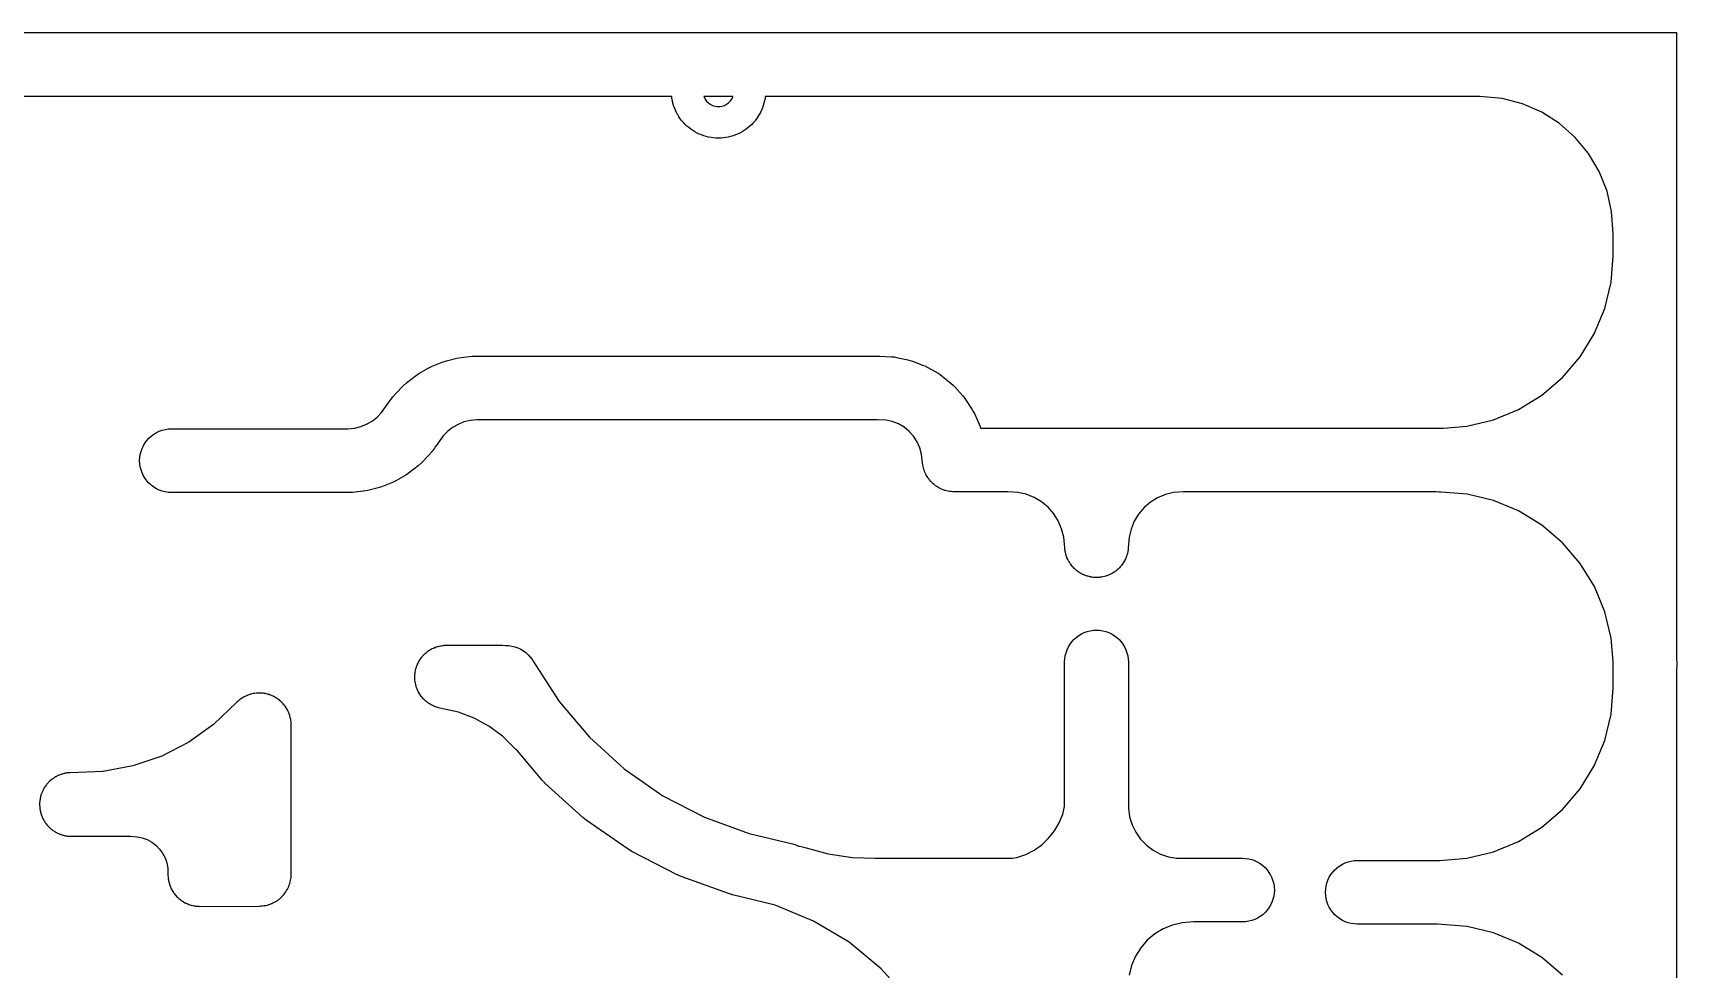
# Model space of a CAD drawing. Header units: inches. Extents: x -0.5 to 10, y -2.4 to 3.9.
# Drawn here: x 6.92 to 9.994, y 2.098 to 3.849 of the extents above; entities that cross this region are included whole.
import ezdxf

# ---------------------------------------------------------------- set-up
doc = ezdxf.new("R2010")
doc.units = ezdxf.units.IN

msp = doc.modelspace()

# ---------------------------------------------------------------- linework, layer by layer
for points in [[(9.9936, 1.868969), (9.9936, 2.618265), (9.993774, 2.620528), (9.993775, 2.620546), (9.993776, 2.620553), (9.993936, 2.626346), (9.993936, 2.62637), (9.993935, 2.626395), (9.9936, 2.631149), (9.9936, 2.656795), (9.993934, 2.658776), (9.993937, 2.658798), (9.99394, 2.658825), (9.994337, 2.664606), (9.994339, 2.66463), (9.994338, 2.664655), (9.994168, 2.670448), (9.994168, 2.670453), (9.994166, 2.670472), (9.9936, 2.677669), (9.9936, 3.426465), (9.993774, 3.428728), (9.993775, 3.428746), (9.993776, 3.428753), (9.993936, 3.434546), (9.993936, 3.43457), (9.993935, 3.434595), (9.9936, 3.439349), (9.9936, 3.472034), (9.993611, 3.472165), (9.993613, 3.472192), (9.993613, 3.472215), (9.9936, 3.473158), (9.9936, 3.8483), (9.993598, 3.848349), (9.99359, 3.848398), (9.993578, 3.848445), (9.993562, 3.848491), (9.993541, 3.848536), (9.993516, 3.848578), (9.993487, 3.848617), (9.993454, 3.848654), (9.993417, 3.848687), (9.993378, 3.848716), (9.993336, 3.848741), (9.993291, 3.848762), (9.993245, 3.848778), (9.993198, 3.84879), (9.993149, 3.848798), (9.9931, 3.8488), (5.19, 3.8488)], [(9.780091, 2.086391), (9.741399, 2.119437), (9.698014, 2.146023), (9.651004, 2.165495), (9.601526, 2.177374), (9.546128, 2.181734), (9.546116, 2.181735), (9.546103, 2.181736), (9.545995, 2.18175), (9.3965, 2.18175), (9.39649, 2.18175), (9.396475, 2.181751), (9.390688, 2.182035), (9.390661, 2.182037), (9.390639, 2.18204), (9.384907, 2.18289), (9.384883, 2.182894), (9.384858, 2.1829), (9.379237, 2.184308), (9.379211, 2.184315), (9.37919, 2.184322), (9.373734, 2.186274), (9.37371, 2.186284), (9.373689, 2.186293), (9.36845, 2.188771), (9.368428, 2.188782), (9.368407, 2.188794), (9.363437, 2.191773), (9.363419, 2.191784), (9.363396, 2.1918), (9.358741, 2.195252), (9.358723, 2.195266), (9.358703, 2.195283), (9.35441, 2.199175), (9.354392, 2.199192), (9.354375, 2.19921), (9.350483, 2.203503), (9.350466, 2.203523), (9.350452, 2.203541), (9.347, 2.208196), (9.346984, 2.208219), (9.346973, 2.208237), (9.343994, 2.213207), (9.343982, 2.213228), (9.343971, 2.21325), (9.341493, 2.218489), (9.341484, 2.21851), (9.341474, 2.218534), (9.339522, 2.22399), (9.339515, 2.224011), (9.339508, 2.224037), (9.3381, 2.229658), (9.338094, 2.229683), (9.33809, 2.229707), (9.33724, 2.235439), (9.337237, 2.235461), (9.337235, 2.235488), (9.336951, 2.241275), (9.33695, 2.2413), (9.336951, 2.241325), (9.337235, 2.247112), (9.337237, 2.247139), (9.33724, 2.247161), (9.33809, 2.252893), (9.338094, 2.252917), (9.3381, 2.252942), (9.339508, 2.258563), (9.339515, 2.258589), (9.339522, 2.25861), (9.341474, 2.264066), (9.341484, 2.26409), (9.341493, 2.264111), (9.343971, 2.26935), (9.343982, 2.269372), (9.343994, 2.269393), (9.346973, 2.274363), (9.346984, 2.274381), (9.347, 2.274404), (9.350452, 2.279059), (9.350466, 2.279077), (9.350483, 2.279097), (9.354375, 2.28339), (9.354392, 2.283408), (9.35441, 2.283425), (9.358703, 2.287317), (9.358723, 2.287334), (9.358741, 2.287348), (9.363396, 2.2908), (9.363419, 2.290816), (9.363437, 2.290827), (9.368407, 2.293806), (9.368428, 2.293818), (9.36845, 2.293829), (9.373689, 2.296307), (9.37371, 2.296316), (9.373734, 2.296326), (9.37919, 2.298278), (9.379211, 2.298285), (9.379237, 2.298292), (9.384858, 2.2997), (9.384883, 2.299706), (9.384907, 2.29971), (9.390639, 2.30056), (9.390661, 2.300563), (9.390688, 2.300565), (9.396475, 2.300849), (9.39649, 2.30085), (9.3965, 2.30085), (9.550955, 2.30085), (9.601452, 2.304862), (9.650896, 2.316767), (9.697872, 2.336257), (9.741222, 2.362853), (9.77988, 2.395899), (9.812896, 2.434583), (9.839458, 2.477954), (9.858911, 2.524944), (9.870766, 2.57435), (9.8745, 2.622843), (9.8745, 2.67299), (9.871074, 2.716526), (9.859195, 2.766004), (9.839723, 2.813014), (9.813137, 2.856399), (9.780091, 2.895091), (9.741399, 2.928137), (9.698014, 2.954723), (9.651004, 2.974195), (9.601526, 2.986074), (9.553296, 2.989869), (9.5497, 2.989761), (9.549679, 2.989761), (9.54965, 2.989762), (9.543869, 2.990155), (9.543847, 2.990157), (9.54382, 2.990161), (9.542097, 2.99045), (9.070633, 2.99045), (9.052721, 2.988984), (9.037449, 2.985267), (9.022946, 2.979207), (9.00957, 2.970952), (8.99765, 2.960707), (8.98748, 2.948723), (8.979309, 2.935296), (8.97334, 2.920755), (8.969691, 2.905344), (8.968062, 2.884877), (8.968061, 2.884866), (8.96806, 2.884853), (8.967991, 2.884322), (8.967965, 2.883788), (8.967963, 2.883761), (8.96796, 2.883739), (8.967617, 2.881425), (8.967317, 2.879106), (8.967314, 2.879083), (8.967309, 2.879058), (8.967189, 2.878536), (8.96711, 2.878007), (8.967106, 2.877983), (8.9671, 2.877958), (8.966532, 2.87569), (8.966007, 2.873411), (8.966002, 2.873391), (8.965993, 2.873364), (8.965822, 2.872856), (8.965692, 2.872337), (8.965685, 2.872311), (8.965678, 2.87229), (8.96489, 2.870088), (8.964144, 2.867872), (8.964135, 2.867848), (8.964126, 2.867826), (8.963906, 2.867338), (8.963726, 2.866834), (8.963716, 2.86681), (8.963707, 2.866789), (8.962707, 2.864675), (8.961747, 2.862542), (8.961738, 2.862524), (8.961725, 2.862498), (8.961458, 2.862034), (8.961229, 2.86155), (8.961218, 2.861528), (8.961206, 2.861507), (8.960004, 2.859501), (8.95884, 2.857473), (8.958827, 2.857453), (8.958813, 2.857432), (8.958502, 2.856996), (8.958227, 2.856537), (8.958216, 2.856519), (8.9582, 2.856496), (8.956807, 2.854617), (8.955449, 2.852713), (8.955434, 2.852693), (8.955419, 2.852674), (8.955067, 2.852271), (8.954748, 2.851841), (8.954734, 2.851823), (8.954717, 2.851803), (8.953146, 2.85007), (8.951608, 2.848308), (8.95159, 2.848289), (8.951574, 2.848273), (8.951185, 2.847906), (8.950825, 2.84751), (8.950808, 2.847492), (8.95079, 2.847475), (8.949058, 2.845904), (8.947355, 2.844301), (8.947336, 2.844285), (8.947317, 2.84427), (8.946893, 2.843943), (8.946497, 2.843583), (8.946477, 2.843566), (8.946459, 2.843552), (8.94458, 2.842159), (8.942728, 2.840731), (8.942707, 2.840715), (8.942688, 2.840703), (8.942234, 2.840419), (8.941804, 2.8401), (8.941781, 2.840084), (8.941763, 2.840073), (8.939758, 2.838871), (8.937775, 2.837631), (8.937749, 2.837616), (8.937732, 2.837607), (8.937252, 2.837369), (8.936793, 2.837094), (8.936772, 2.837082), (8.93675, 2.837071), (8.934636, 2.836071), (8.932541, 2.835031), (8.932517, 2.83502), (8.932496, 2.835012), (8.931995, 2.834822), (8.931511, 2.834593), (8.93149, 2.834584), (8.931466, 2.834574), (8.929264, 2.833786), (8.927077, 2.832957), (8.927058, 2.83295), (8.92703, 2.832942), (8.926514, 2.832802), (8.92601, 2.832622), (8.925989, 2.832615), (8.925963, 2.832608), (8.923694, 2.832039), (8.921437, 2.831429), (8.921413, 2.831423), (8.921389, 2.831418), (8.920861, 2.83133), (8.920342, 2.8312), (8.920317, 2.831194), (8.920293, 2.83119), (8.91798, 2.830847), (8.915674, 2.83046), (8.915652, 2.830457), (8.915625, 2.830455), (8.915091, 2.830418), (8.914561, 2.83034), (8.914539, 2.830337), (8.914512, 2.830335), (8.912177, 2.83022), (8.909843, 2.830062), (8.90982, 2.830061), (8.909794, 2.830061), (8.909259, 2.830077), (8.908725, 2.830051), (8.9087, 2.83005), (8.908675, 2.830051), (8.90634, 2.830165), (8.904002, 2.830236), (8.903976, 2.830238), (8.903953, 2.83024), (8.903422, 2.830309), (8.902888, 2.830335), (8.902861, 2.830337), (8.902839, 2.83034), (8.900525, 2.830683), (8.898206, 2.830983), (8.898183, 2.830986), (8.898158, 2.830991), (8.897636, 2.831111), (8.897107, 2.83119), (8.897083, 2.831194), (8.897058, 2.8312), (8.89479, 2.831768), (8.892511, 2.832293), (8.892491, 2.832298), (8.892464, 2.832307), (8.891956, 2.832478), (8.891437, 2.832608), (8.891411, 2.832615), (8.89139, 2.832622), (8.889188, 2.83341), (8.886972, 2.834156), (8.886948, 2.834165), (8.886926, 2.834174), (8.886438, 2.834394), (8.885934, 2.834574), (8.88591, 2.834584), (8.885889, 2.834593), (8.883775, 2.835593), (8.881642, 2.836553), (8.881624, 2.836562), (8.881598, 2.836575), (8.881134, 2.836842), (8.88065, 2.837071), (8.880628, 2.837082), (8.880607, 2.837094), (8.878601, 2.838296), (8.876573, 2.83946), (8.876553, 2.839473), (8.876532, 2.839487), (8.876096, 2.839798), (8.875637, 2.840073), (8.875619, 2.840084), (8.875596, 2.8401), (8.873717, 2.841493), (8.871813, 2.842851), (8.871793, 2.842866), (8.871774, 2.842881), (8.871371, 2.843233), (8.870941, 2.843552), (8.870923, 2.843566), (8.870903, 2.843583), (8.86917, 2.845154), (8.867408, 2.846692), (8.867389, 2.84671), (8.867373, 2.846726), (8.867006, 2.847115), (8.86661, 2.847475), (8.866592, 2.847492), (8.866575, 2.84751), (8.865004, 2.849242), (8.863401, 2.850945), (8.863385, 2.850964), (8.86337, 2.850983), (8.863043, 2.851407), (8.862683, 2.851803), (8.862666, 2.851823), (8.862652, 2.851841), (8.861259, 2.85372), (8.859831, 2.855572), (8.859815, 2.855593), (8.859803, 2.855612), (8.859519, 2.856066), (8.8592, 2.856496), (8.859184, 2.856519), (8.859173, 2.856537), (8.857971, 2.858542), (8.856731, 2.860525), (8.856716, 2.860551), (8.856707, 2.860568), (8.856469, 2.861048), (8.856194, 2.861507), (8.856182, 2.861528), (8.856171, 2.86155), (8.855171, 2.863664), (8.854131, 2.865759), (8.85412, 2.865783), (8.854112, 2.865804), (8.853922, 2.866305), (8.853693, 2.866789), (8.853684, 2.86681), (8.853674, 2.866834), (8.852886, 2.869036), (8.852057, 2.871223), (8.85205, 2.871242), (8.852042, 2.87127), (8.851902, 2.871786), (8.851722, 2.87229), (8.851715, 2.872311), (8.851708, 2.872337), (8.851139, 2.874606), (8.850529, 2.876863), (8.850523, 2.876887), (8.850518, 2.876911), (8.85043, 2.877439), (8.8503, 2.877958), (8.850294, 2.877983), (8.85029, 2.878007), (8.849947, 2.88032), (8.84956, 2.882626), (8.849557, 2.882648), (8.849555, 2.882675), (8.849518, 2.883209), (8.84944, 2.883739), (8.849437, 2.883761), (8.849435, 2.883788), (8.849343, 2.885664), (8.847488, 2.905601), (8.843528, 2.921122), (8.837188, 2.935832), (8.828625, 2.94937), (8.81805, 2.961402), (8.805723, 2.971631), (8.791947, 2.979805), (8.777062, 2.985725), (8.761434, 2.989242), (8.742684, 2.99045), (8.6427, 2.99045), (8.64269, 2.99045), (8.642675, 2.990451), (8.639992, 2.990582), (8.637308, 2.990695), (8.637283, 2.990697), (8.637259, 2.9907), (8.637074, 2.990726), (8.636888, 2.990735), (8.636861, 2.990737), (8.636839, 2.99074), (8.634181, 2.991134), (8.631521, 2.991509), (8.631494, 2.991514), (8.631473, 2.991519), (8.631291, 2.991563), (8.631107, 2.99159), (8.631083, 2.991594), (8.631058, 2.9916), (8.628452, 2.992252), (8.625842, 2.992887), (8.625817, 2.992893), (8.625795, 2.992901), (8.625618, 2.992962), (8.625437, 2.993008), (8.625411, 2.993015), (8.62539, 2.993022), (8.622861, 2.993927), (8.620325, 2.994814), (8.620302, 2.994823), (8.620279, 2.994833), (8.62011, 2.994911), (8.619934, 2.994974), (8.61991, 2.994984), (8.619889, 2.994993), (8.61746, 2.996142), (8.615024, 2.997273), (8.615, 2.997284), (8.61498, 2.997296), (8.614819, 2.997391), (8.61465, 2.997471), (8.614628, 2.997482), (8.614607, 2.997494), (8.612303, 2.998875), (8.609989, 3.00024), (8.609968, 3.000253), (8.609948, 3.000267), (8.609797, 3.000377), (8.609637, 3.000473), (8.609619, 3.000484), (8.609596, 3.0005), (8.607438, 3.0021), (8.605269, 3.003685), (8.605248, 3.003702), (8.605231, 3.003716), (8.605091, 3.003841), (8.604941, 3.003952), (8.604923, 3.003966), (8.604903, 3.003983), (8.602913, 3.005787), (8.600909, 3.007577), (8.600889, 3.007597), (8.600874, 3.007612), (8.600748, 3.007749), (8.60061, 3.007875), (8.600592, 3.007892), (8.600575, 3.00791), (8.598771, 3.0099), (8.596952, 3.011878), (8.596938, 3.011895), (8.596921, 3.011916), (8.596809, 3.012065), (8.596683, 3.012203), (8.596666, 3.012223), (8.596652, 3.012241), (8.595052, 3.014399), (8.593436, 3.016545), (8.593422, 3.016565), (8.593409, 3.016586), (8.593311, 3.016746), (8.5932, 3.016896), (8.593184, 3.016919), (8.593173, 3.016937), (8.591792, 3.019241), (8.590394, 3.021535), (8.590381, 3.021558), (8.590371, 3.021578), (8.59029, 3.021747), (8.590194, 3.021907), (8.590182, 3.021928), (8.590171, 3.02195), (8.589022, 3.024379), (8.587856, 3.026799), (8.587846, 3.026822), (8.587837, 3.026844), (8.587773, 3.02702), (8.587693, 3.027189), (8.587684, 3.02721), (8.587674, 3.027234), (8.586769, 3.029764), (8.585846, 3.032287), (8.58584, 3.032305), (8.585832, 3.032333), (8.585785, 3.032514), (8.585722, 3.03269), (8.585715, 3.032711), (8.585708, 3.032737), (8.585055, 3.035343), (8.584384, 3.037945), (8.584378, 3.037967), (8.584374, 3.037993), (8.584345, 3.038177), (8.5843, 3.038358), (8.584294, 3.038383), (8.58429, 3.038407), (8.583896, 3.041064), (8.583483, 3.043719), (8.583482, 3.043725), (8.58348, 3.043743), (8.581689, 3.060687), (8.578486, 3.072616), (8.573456, 3.083898), (8.566723, 3.094253), (8.558453, 3.103428), (8.548849, 3.111196), (8.538149, 3.117366), (8.526615, 3.121786), (8.514532, 3.124348), (8.499057, 3.12515), (7.750231, 3.12515), (7.737299, 3.12383), (7.725815, 3.120989), (7.714844, 3.116563), (7.704602, 3.110642), (7.695293, 3.103341), (7.687091, 3.094796), (7.677709, 3.08178), (7.6777, 3.081767), (7.677694, 3.08176), (7.677651, 3.081706), (7.677613, 3.081648), (7.677607, 3.08164), (7.677599, 3.081628), (7.672406, 3.074471), (7.670827, 3.071837), (7.670816, 3.071819), (7.6708, 3.071796), (7.667348, 3.067141), (7.667334, 3.067123), (7.667317, 3.067103), (7.666032, 3.065685), (7.665723, 3.065259), (7.665712, 3.065245), (7.665701, 3.065232), (7.660489, 3.059001), (7.660477, 3.058986), (7.660466, 3.058975), (7.646459, 3.044395), (7.646448, 3.044384), (7.646433, 3.04437), (7.640273, 3.038801), (7.640262, 3.038791), (7.640246, 3.038778), (7.624332, 3.026307), (7.62432, 3.026298), (7.624303, 3.026287), (7.617423, 3.021637), (7.617405, 3.021626), (7.617393, 3.021618), (7.599886, 3.011503), (7.599871, 3.011495), (7.599855, 3.011487), (7.59239, 3.007848), (7.592378, 3.007842), (7.592358, 3.007834), (7.573606, 3.000274), (7.57359, 3.000268), (7.573573, 3.000262), (7.565671, 2.997707), (7.565654, 2.997702), (7.565637, 2.997697), (7.54601, 2.992844), (7.545996, 2.99284), (7.545976, 2.992836), (7.537794, 2.991415), (7.537772, 2.991411), (7.537759, 2.99141), (7.517645, 2.989358), (7.517635, 2.989357), (7.51762, 2.989356), (7.51754, 2.989351), (7.517461, 2.98934), (7.517439, 2.989337), (7.517412, 2.989335), (7.514623, 2.989198), (7.511833, 2.989051), (7.511807, 2.98905), (7.511784, 2.989051), (7.511704, 2.989055), (7.511625, 2.989051), (7.51161, 2.98905), (7.5116, 2.98905), (7.1791, 2.98905), (7.17909, 2.98905), (7.179075, 2.989051), (7.173288, 2.989335), (7.173261, 2.989337), (7.173239, 2.98934), (7.167507, 2.99019), (7.167483, 2.990194), (7.167458, 2.9902), (7.161837, 2.991608), (7.161811, 2.991615), (7.16179, 2.991622), (7.156334, 2.993574), (7.15631, 2.993584), (7.156289, 2.993593), (7.15105, 2.996071), (7.151028, 2.996082), (7.151007, 2.996094), (7.146037, 2.999073), (7.146019, 2.999084), (7.145996, 2.9991), (7.141341, 3.002552), (7.141323, 3.002566), (7.141303, 3.002583), (7.13701, 3.006475), (7.136992, 3.006492), (7.136975, 3.00651), (7.133083, 3.010803), (7.133066, 3.010823), (7.133052, 3.010841), (7.1296, 3.015496), (7.129584, 3.015519), (7.129573, 3.015537), (7.126594, 3.020507), (7.126582, 3.020528), (7.126571, 3.02055), (7.124093, 3.025789), (7.124084, 3.02581), (7.124074, 3.025834), (7.122122, 3.03129), (7.122115, 3.031311), (7.122108, 3.031337), (7.1207, 3.036958), (7.120694, 3.036983), (7.12069, 3.037007), (7.11984, 3.042739), (7.119837, 3.042761), (7.119835, 3.042788), (7.119551, 3.048575), (7.11955, 3.0486), (7.119551, 3.048625), (7.119835, 3.054412), (7.119837, 3.054439), (7.11984, 3.054461), (7.12069, 3.060193), (7.120694, 3.060217), (7.1207, 3.060242), (7.122108, 3.065863), (7.122115, 3.065889), (7.122122, 3.06591), (7.124074, 3.071366), (7.124084, 3.07139), (7.124093, 3.071411), (7.126571, 3.07665), (7.126582, 3.076672), (7.126594, 3.076693), (7.129573, 3.081663), (7.129584, 3.081681), (7.1296, 3.081704), (7.133052, 3.086359), (7.133066, 3.086377), (7.133083, 3.086397), (7.136975, 3.09069), (7.136992, 3.090708), (7.13701, 3.090725), (7.141303, 3.094617), (7.141323, 3.094634), (7.141341, 3.094648), (7.145996, 3.0981), (7.146019, 3.098116), (7.146037, 3.098127), (7.151007, 3.101106), (7.151028, 3.101118), (7.15105, 3.101129), (7.156289, 3.103607), (7.15631, 3.103616), (7.156334, 3.103626), (7.16179, 3.105578), (7.161811, 3.105585), (7.161837, 3.105592), (7.167458, 3.107), (7.167483, 3.107006), (7.167507, 3.10701), (7.173239, 3.10786), (7.173261, 3.107863), (7.173288, 3.107865), (7.179075, 3.108149), (7.17909, 3.10815), (7.1791, 3.10815), (7.50857, 3.10815), (7.521494, 3.109469), (7.532971, 3.112307), (7.543937, 3.116727), (7.554175, 3.122642), (7.563481, 3.129935), (7.571736, 3.138527), (7.581146, 3.151496), (7.592921, 3.167833), (7.59293, 3.167845), (7.592943, 3.167861), (7.598244, 3.174223), (7.598258, 3.174238), (7.598268, 3.174249), (7.612277, 3.188845), (7.612288, 3.188856), (7.612302, 3.188869), (7.618464, 3.194444), (7.618479, 3.194458), (7.618491, 3.194467), (7.63441, 3.206951), (7.634422, 3.20696), (7.634439, 3.206972), (7.641322, 3.211627), (7.641339, 3.211639), (7.641352, 3.211646), (7.658866, 3.221772), (7.658876, 3.221778), (7.658897, 3.221789), (7.666365, 3.225431), (7.666384, 3.22544), (7.666397, 3.225446), (7.685159, 3.233013), (7.685176, 3.23302), (7.685193, 3.233025), (7.693098, 3.235584), (7.693118, 3.23559), (7.693132, 3.235593), (7.712771, 3.240452), (7.71279, 3.240457), (7.712805, 3.24046), (7.720992, 3.241883), (7.721007, 3.241885), (7.721027, 3.241888), (7.741153, 3.243942), (7.741163, 3.243943), (7.741177, 3.243944), (7.741258, 3.243948), (7.741339, 3.24396), (7.741361, 3.243963), (7.741388, 3.243965), (7.744176, 3.244102), (7.746964, 3.244249), (7.746985, 3.24425), (7.747013, 3.244249), (7.747094, 3.244245), (7.747175, 3.244249), (7.74719, 3.24425), (7.7472, 3.24425), (8.5006, 3.24425), (8.50061, 3.24425), (8.500625, 3.244249), (8.502141, 3.244175), (8.503659, 3.244171), (8.503679, 3.24417), (8.503684, 3.24417), (8.52538, 3.243045), (8.52538, 3.243045), (8.5254, 3.243044), (8.530017, 3.242622), (8.530041, 3.242619), (8.530056, 3.242617), (8.534626, 3.241834), (8.534632, 3.241833), (8.534645, 3.24183), (8.555898, 3.237325), (8.55591, 3.237322), (8.555917, 3.237321), (8.560412, 3.236182), (8.56043, 3.236177), (8.56045, 3.236171), (8.564841, 3.234683), (8.564846, 3.234681), (8.564859, 3.234676), (8.585146, 3.226901), (8.585146, 3.226901), (8.585164, 3.226894), (8.589425, 3.225066), (8.589444, 3.225058), (8.589461, 3.225049), (8.593565, 3.222893), (8.593576, 3.222887), (8.593582, 3.222883), (8.612403, 3.212031), (8.612407, 3.212029), (8.61242, 3.212021), (8.616342, 3.209549), (8.616356, 3.20954), (8.616375, 3.209527), (8.620091, 3.206754), (8.620098, 3.206749), (8.620107, 3.206742), (8.636998, 3.193079), (8.637011, 3.193069), (8.637013, 3.193067), (8.640501, 3.190012), (8.640515, 3.189998), (8.640529, 3.189985), (8.643766, 3.186665), (8.643775, 3.186656), (8.64378, 3.186651), (8.658326, 3.170514), (8.658333, 3.170506), (8.658338, 3.170499), (8.661305, 3.166936), (8.661316, 3.166922), (8.661329, 3.166905), (8.664007, 3.16312), (8.664011, 3.163114), (8.664018, 3.163103), (8.675861, 3.14489), (8.675863, 3.144886), (8.675871, 3.144873), (8.678244, 3.14089), (8.678252, 3.140875), (8.678263, 3.140855), (8.680316, 3.136698), (8.680319, 3.13669), (8.680324, 3.13668), (8.689171, 3.116838), (8.689176, 3.116827), (8.689179, 3.11682), (8.690899, 3.112514), (8.690905, 3.1125), (8.690912, 3.112477), (8.691823, 3.10955), (9.557249, 3.10955), (9.601452, 3.113062), (9.650896, 3.124967), (9.697872, 3.144457), (9.741222, 3.171053), (9.77988, 3.204099), (9.812896, 3.242783), (9.839458, 3.286154), (9.858911, 3.333144), (9.870766, 3.38255), (9.8745, 3.431043), (9.8745, 3.473227), (9.871911, 3.514444), (9.863347, 3.552776), (9.848891, 3.589297), (9.828901, 3.623107), (9.803867, 3.653373), (9.774407, 3.67935), (9.741246, 3.700399), (9.705201, 3.716002), (9.667159, 3.725773), (9.62566, 3.7297), (8.289278, 3.7297), (8.288867, 3.72623), (8.288865, 3.726212), (8.288861, 3.726191), (8.287957, 3.721643), (8.287953, 3.721626), (8.287953, 3.721624), (8.286905, 3.71726), (8.286902, 3.71725), (8.2869, 3.717241), (8.285641, 3.712779), (8.285636, 3.712762), (8.285629, 3.712742), (8.284024, 3.708392), (8.284023, 3.708388), (8.284017, 3.708373), (8.2823, 3.704227), (8.282295, 3.704215), (8.282292, 3.704209), (8.280351, 3.699998), (8.280341, 3.699979), (8.280333, 3.699963), (8.278067, 3.695918), (8.278059, 3.695903), (8.278058, 3.695901), (8.275713, 3.692075), (8.275708, 3.692067), (8.275702, 3.692058), (8.273126, 3.688203), (8.273114, 3.688186), (8.273103, 3.688171), (8.270233, 3.68453), (8.270224, 3.684519), (8.27022, 3.684515), (8.267305, 3.681102), (8.267298, 3.681093), (8.267292, 3.681087), (8.264145, 3.677683), (8.264131, 3.677669), (8.264117, 3.677655), (8.260713, 3.674508), (8.260707, 3.674502), (8.260698, 3.674495), (8.257285, 3.67158), (8.257281, 3.671576), (8.25727, 3.671567), (8.253629, 3.668697), (8.253614, 3.668686), (8.253597, 3.668674), (8.249742, 3.666098), (8.249733, 3.666092), (8.249725, 3.666087), (8.245899, 3.663742), (8.245897, 3.663741), (8.245882, 3.663733), (8.241837, 3.661467), (8.241821, 3.661459), (8.241802, 3.661449), (8.237591, 3.659508), (8.237585, 3.659505), (8.237573, 3.6595), (8.233427, 3.657783), (8.233412, 3.657777), (8.233408, 3.657776), (8.229058, 3.656171), (8.229038, 3.656164), (8.229021, 3.656159), (8.224559, 3.6549), (8.22455, 3.654898), (8.22454, 3.654895), (8.220176, 3.653847), (8.220174, 3.653847), (8.220157, 3.653843), (8.215609, 3.652939), (8.215588, 3.652935), (8.21557, 3.652933), (8.210966, 3.652388), (8.210958, 3.652387), (8.210946, 3.652386), (8.206472, 3.652034), (8.206459, 3.652033), (8.206453, 3.652032), (8.20182, 3.65185), (8.2018, 3.65185), (8.20178, 3.65185), (8.197147, 3.652032), (8.197141, 3.652033), (8.197128, 3.652034), (8.192654, 3.652386), (8.192642, 3.652387), (8.192634, 3.652388), (8.18803, 3.652933), (8.188012, 3.652935), (8.187991, 3.652939), (8.183443, 3.653843), (8.183426, 3.653847), (8.183424, 3.653847), (8.17906, 3.654895), (8.17905, 3.654898), (8.179041, 3.6549), (8.174579, 3.656159), (8.174562, 3.656164), (8.174542, 3.656171), (8.170192, 3.657776), (8.170188, 3.657777), (8.170173, 3.657783), (8.166027, 3.6595), (8.166015, 3.659505), (8.166009, 3.659508), (8.161798, 3.661449), (8.161779, 3.661459), (8.161763, 3.661467), (8.157718, 3.663733), (8.157703, 3.663741), (8.157701, 3.663742), (8.153875, 3.666087), (8.153867, 3.666092), (8.153858, 3.666098), (8.150003, 3.668674), (8.149986, 3.668686), (8.149971, 3.668697), (8.14633, 3.671567), (8.146319, 3.671576), (8.146315, 3.67158), (8.142902, 3.674495), (8.142893, 3.674502), (8.142887, 3.674508), (8.139483, 3.677655), (8.139469, 3.677669), (8.139455, 3.677683), (8.136308, 3.681087), (8.136302, 3.681093), (8.136295, 3.681102), (8.13338, 3.684515), (8.133376, 3.684519), (8.133367, 3.68453), (8.130497, 3.688171), (8.130486, 3.688186), (8.130474, 3.688203), (8.127898, 3.692058), (8.127892, 3.692067), (8.127887, 3.692075), (8.125542, 3.695901), (8.125541, 3.695903), (8.125533, 3.695918), (8.123267, 3.699963), (8.123259, 3.699979), (8.123249, 3.699998), (8.121308, 3.704209), (8.121305, 3.704215), (8.1213, 3.704227), (8.119583, 3.708373), (8.119577, 3.708388), (8.119576, 3.708392), (8.117971, 3.712742), (8.117964, 3.712762), (8.117959, 3.712779), (8.1167, 3.717241), (8.116698, 3.71725), (8.116695, 3.71726), (8.115647, 3.721624), (8.115647, 3.721626), (8.115643, 3.721643), (8.114739, 3.726191), (8.114735, 3.726212), (8.114733, 3.72623), (8.114322, 3.7297), (5.55754, 3.7297)], [(8.557604, 2.040482), (8.505889, 2.098276), (8.446102, 2.147674), (8.379592, 2.187562), (8.307844, 2.217046), (8.22814, 2.236558), (8.228125, 2.236562), (8.228116, 2.236565), (8.22795, 2.236614), (8.22778, 2.236648), (8.227757, 2.236653), (8.227732, 2.23666), (8.22515, 2.237447), (8.222562, 2.238217), (8.222535, 2.238226), (8.222515, 2.238233), (8.222355, 2.238299), (8.222189, 2.238349), (8.222183, 2.238351), (8.222166, 2.238357), (8.132033, 2.270738), (8.132013, 2.270746), (8.132003, 2.27075), (8.124914, 2.273835), (8.124899, 2.273842), (8.124884, 2.273849), (8.039755, 2.317728), (8.039745, 2.317733), (8.039726, 2.317744), (8.033096, 2.321731), (8.033086, 2.321737), (8.033069, 2.321749), (7.954406, 2.37638), (7.954391, 2.376391), (7.95438, 2.3764), (7.948328, 2.381219), (7.948314, 2.381231), (7.948304, 2.381241), (7.877458, 2.445687), (7.877445, 2.445699), (7.877435, 2.44571), (7.872065, 2.451279), (7.872049, 2.451296), (7.872043, 2.451303), (7.826006, 2.505789), (7.823097, 2.508389), (7.823087, 2.508398), (7.823079, 2.508406), (7.79775, 2.533393), (7.772538, 2.552089), (7.744955, 2.567071), (7.715507, 2.578056), (7.680725, 2.585758), (7.680721, 2.585759), (7.680701, 2.585764), (7.678525, 2.58636), (7.676337, 2.586908), (7.676311, 2.586915), (7.67629, 2.586922), (7.675708, 2.58713), (7.675112, 2.587293), (7.67509, 2.5873), (7.675065, 2.587309), (7.672958, 2.588114), (7.670834, 2.588874), (7.67081, 2.588884), (7.670789, 2.588893), (7.67023, 2.589157), (7.669652, 2.589378), (7.669632, 2.589386), (7.669607, 2.589398), (7.667589, 2.590406), (7.66555, 2.591371), (7.665528, 2.591382), (7.665507, 2.591394), (7.664977, 2.591712), (7.664424, 2.591988), (7.664401, 2.592), (7.664381, 2.592012), (7.662471, 2.593213), (7.660537, 2.594373), (7.660519, 2.594384), (7.660496, 2.5944), (7.659999, 2.594768), (7.659476, 2.595098), (7.659452, 2.595114), (7.659436, 2.595126), (7.657653, 2.596508), (7.655841, 2.597852), (7.655823, 2.597866), (7.655803, 2.597883), (7.655345, 2.598298), (7.654857, 2.598677), (7.654836, 2.598694), (7.654819, 2.598709), (7.653181, 2.60026), (7.65151, 2.601775), (7.651492, 2.601792), (7.651475, 2.60181), (7.65106, 2.602268), (7.650611, 2.602693), (7.650593, 2.60271), (7.650577, 2.602728), (7.649098, 2.604432), (7.647583, 2.606103), (7.647566, 2.606123), (7.647552, 2.606141), (7.647184, 2.606638), (7.646779, 2.607105), (7.646762, 2.607125), (7.646748, 2.607143), (7.645444, 2.608984), (7.6441, 2.610796), (7.644084, 2.610819), (7.644073, 2.610837), (7.643755, 2.611367), (7.643397, 2.611871), (7.643384, 2.611891), (7.643371, 2.611913), (7.642253, 2.613872), (7.641094, 2.615807), (7.641082, 2.615828), (7.641071, 2.61585), (7.640806, 2.616409), (7.6405, 2.616946), (7.64049, 2.616964), (7.640478, 2.61699), (7.639557, 2.61905), (7.638593, 2.621089), (7.638584, 2.62111), (7.638574, 2.621134), (7.638366, 2.621716), (7.638114, 2.622281), (7.638105, 2.622301), (7.638096, 2.622327), (7.637382, 2.624466), (7.636622, 2.62659), (7.636615, 2.626611), (7.636608, 2.626637), (7.636457, 2.627237), (7.636262, 2.627824), (7.636255, 2.627845), (7.636248, 2.627871), (7.635748, 2.63007), (7.6352, 2.632258), (7.635194, 2.632283), (7.63519, 2.632307), (7.635099, 2.632918), (7.634962, 2.633521), (7.634957, 2.633546), (7.634954, 2.633569), (7.634671, 2.635807), (7.63434, 2.638039), (7.634337, 2.638061), (7.634335, 2.638088), (7.634305, 2.638705), (7.634227, 2.639319), (7.634224, 2.639346), (7.634223, 2.639367), (7.634161, 2.641622), (7.634051, 2.643875), (7.63405, 2.6439), (7.634051, 2.643925), (7.634081, 2.644542), (7.634064, 2.64516), (7.634064, 2.645184), (7.634065, 2.645209), (7.634224, 2.647459), (7.634335, 2.649712), (7.634337, 2.649739), (7.63434, 2.649761), (7.63443, 2.650373), (7.634474, 2.65099), (7.634477, 2.651015), (7.63448, 2.651038), (7.634859, 2.653262), (7.63519, 2.655493), (7.635194, 2.655517), (7.6352, 2.655542), (7.63535, 2.656141), (7.635454, 2.656751), (7.635458, 2.656774), (7.635464, 2.656799), (7.63606, 2.658975), (7.636608, 2.661163), (7.636615, 2.661189), (7.636622, 2.66121), (7.63683, 2.661792), (7.636993, 2.662388), (7.637, 2.66241), (7.637009, 2.662435), (7.637814, 2.664542), (7.638574, 2.666666), (7.638584, 2.66669), (7.638593, 2.666711), (7.638857, 2.66727), (7.639078, 2.667848), (7.639086, 2.667868), (7.639098, 2.667893), (7.640106, 2.669911), (7.641071, 2.67195), (7.641082, 2.671972), (7.641094, 2.671993), (7.641412, 2.672523), (7.641688, 2.673076), (7.6417, 2.673099), (7.641712, 2.673119), (7.642913, 2.675029), (7.644073, 2.676963), (7.644084, 2.676981), (7.6441, 2.677004), (7.644468, 2.677501), (7.644798, 2.678024), (7.644814, 2.678048), (7.644826, 2.678064), (7.646208, 2.679847), (7.647552, 2.681659), (7.647566, 2.681677), (7.647583, 2.681697), (7.647998, 2.682155), (7.648377, 2.682643), (7.648394, 2.682664), (7.648409, 2.682681), (7.64996, 2.684319), (7.651475, 2.68599), (7.651492, 2.686008), (7.65151, 2.686025), (7.651968, 2.68644), (7.652393, 2.686889), (7.65241, 2.686907), (7.652428, 2.686923), (7.654132, 2.688402), (7.655803, 2.689917), (7.655823, 2.689934), (7.655841, 2.689948), (7.656338, 2.690316), (7.656805, 2.690721), (7.656825, 2.690738), (7.656843, 2.690752), (7.658684, 2.692056), (7.660496, 2.6934), (7.660519, 2.693416), (7.660537, 2.693427), (7.661067, 2.693745), (7.661571, 2.694103), (7.661591, 2.694116), (7.661613, 2.694129), (7.663572, 2.695247), (7.665507, 2.696406), (7.665528, 2.696418), (7.66555, 2.696429), (7.666109, 2.696694), (7.666646, 2.697), (7.666664, 2.69701), (7.66669, 2.697022), (7.66875, 2.697943), (7.670789, 2.698907), (7.67081, 2.698916), (7.670834, 2.698926), (7.671416, 2.699134), (7.671981, 2.699386), (7.672001, 2.699395), (7.672027, 2.699404), (7.674166, 2.700118), (7.67629, 2.700878), (7.676311, 2.700885), (7.676337, 2.700892), (7.676937, 2.701043), (7.677524, 2.701238), (7.677545, 2.701245), (7.677571, 2.701252), (7.67977, 2.701752), (7.681958, 2.7023), (7.681983, 2.702306), (7.682007, 2.70231), (7.682618, 2.702401), (7.683221, 2.702538), (7.683246, 2.702543), (7.683269, 2.702546), (7.685507, 2.702829), (7.687739, 2.70316), (7.687761, 2.703163), (7.687788, 2.703165), (7.688405, 2.703195), (7.689019, 2.703273), (7.689046, 2.703276), (7.689067, 2.703277), (7.691322, 2.703339), (7.693575, 2.703449), (7.69359, 2.70345), (7.6936, 2.70345), (7.798, 2.70345), (7.79801, 2.70345), (7.798025, 2.703449), (7.803812, 2.703165), (7.803839, 2.703163), (7.803861, 2.70316), (7.804898, 2.703006), (7.809812, 2.702765), (7.809839, 2.702763), (7.809861, 2.70276), (7.815593, 2.70191), (7.815617, 2.701906), (7.815642, 2.7019), (7.821263, 2.700492), (7.821289, 2.700485), (7.82131, 2.700478), (7.826766, 2.698526), (7.82679, 2.698516), (7.826811, 2.698507), (7.83205, 2.696029), (7.832072, 2.696018), (7.832093, 2.696006), (7.837063, 2.693027), (7.837081, 2.693016), (7.837104, 2.693), (7.841759, 2.689548), (7.841777, 2.689534), (7.841797, 2.689517), (7.84609, 2.685625), (7.846108, 2.685608), (7.846125, 2.68559), (7.850017, 2.681297), (7.850034, 2.681277), (7.850048, 2.681259), (7.8535, 2.676604), (7.853516, 2.676581), (7.853527, 2.676563), (7.853987, 2.675796), (7.854006, 2.675783), (7.854043, 2.675751), (7.854077, 2.675716), (7.854107, 2.675678), (7.854121, 2.675657), (7.903728, 2.59834), (7.960494, 2.531157), (8.025555, 2.471972), (8.097796, 2.421801), (8.175978, 2.381503), (8.259494, 2.351499), (8.340505, 2.331667), (8.340507, 2.331666), (8.340523, 2.331662), (8.344776, 2.33045), (8.344793, 2.330445), (8.344811, 2.330439), (8.348961, 2.328912), (8.348974, 2.328907), (8.348979, 2.328906), (8.351759, 2.327763), (8.353195, 2.327587), (8.353217, 2.327584), (8.353244, 2.327579), (8.358899, 2.326315), (8.358914, 2.326312), (8.358923, 2.326309), (8.406927, 2.313079), (8.452615, 2.306186), (8.494668, 2.30495), (8.751821, 2.30495), (8.759621, 2.306406), (8.776281, 2.312064), (8.791965, 2.320034), (8.806356, 2.330156), (8.81916, 2.342223), (8.830116, 2.355989), (8.839002, 2.371174), (8.845636, 2.38747), (8.84915, 2.401596), (8.84915, 2.6721), (8.84915, 2.67211), (8.849151, 2.672125), (8.849435, 2.677912), (8.849437, 2.677939), (8.84944, 2.677961), (8.85029, 2.683693), (8.850294, 2.683717), (8.8503, 2.683742), (8.851708, 2.689363), (8.851715, 2.689389), (8.851722, 2.68941), (8.853674, 2.694866), (8.853684, 2.69489), (8.853693, 2.694911), (8.856171, 2.70015), (8.856182, 2.700172), (8.856194, 2.700193), (8.859173, 2.705163), (8.859184, 2.705181), (8.8592, 2.705204), (8.862652, 2.709859), (8.862666, 2.709877), (8.862683, 2.709897), (8.866575, 2.71419), (8.866592, 2.714208), (8.86661, 2.714225), (8.870903, 2.718117), (8.870923, 2.718134), (8.870941, 2.718148), (8.875596, 2.7216), (8.875619, 2.721616), (8.875637, 2.721627), (8.880607, 2.724606), (8.880628, 2.724618), (8.88065, 2.724629), (8.885889, 2.727107), (8.88591, 2.727116), (8.885934, 2.727126), (8.89139, 2.729078), (8.891411, 2.729085), (8.891437, 2.729092), (8.897058, 2.7305), (8.897083, 2.730506), (8.897107, 2.73051), (8.902839, 2.73136), (8.902861, 2.731363), (8.902888, 2.731365), (8.908675, 2.731649), (8.9087, 2.73165), (8.908725, 2.731649), (8.914512, 2.731365), (8.914539, 2.731363), (8.914561, 2.73136), (8.920293, 2.73051), (8.920317, 2.730506), (8.920342, 2.7305), (8.925963, 2.729092), (8.925989, 2.729085), (8.92601, 2.729078), (8.931466, 2.727126), (8.93149, 2.727116), (8.931511, 2.727107), (8.93675, 2.724629), (8.936772, 2.724618), (8.936793, 2.724606), (8.941763, 2.721627), (8.941781, 2.721616), (8.941804, 2.7216), (8.946459, 2.718148), (8.946477, 2.718134), (8.946497, 2.718117), (8.95079, 2.714225), (8.950808, 2.714208), (8.950825, 2.71419), (8.954717, 2.709897), (8.954734, 2.709877), (8.954748, 2.709859), (8.9582, 2.705204), (8.958216, 2.705181), (8.958227, 2.705163), (8.961206, 2.700193), (8.961218, 2.700172), (8.961229, 2.70015), (8.963707, 2.694911), (8.963716, 2.69489), (8.963726, 2.694866), (8.965678, 2.68941), (8.965685, 2.689389), (8.965692, 2.689363), (8.9671, 2.683742), (8.967106, 2.683717), (8.96711, 2.683693), (8.96796, 2.677961), (8.967963, 2.677939), (8.967965, 2.677912), (8.968249, 2.672125), (8.96825, 2.67211), (8.96825, 2.6721), (8.96825, 2.398531), (8.970527, 2.382587), (8.975136, 2.367629), (8.982027, 2.353576), (8.991031, 2.340773), (9.001926, 2.329535), (9.014445, 2.32014), (9.028278, 2.312817), (9.043087, 2.307748), (9.058498, 2.305058), (9.065482, 2.30495), (9.1817, 2.30495), (9.18171, 2.30495), (9.181725, 2.304949), (9.187512, 2.304665), (9.187539, 2.304663), (9.187561, 2.30466), (9.193293, 2.30381), (9.193317, 2.303806), (9.193342, 2.3038), (9.198963, 2.302392), (9.198989, 2.302385), (9.19901, 2.302378), (9.204466, 2.300426), (9.20449, 2.300416), (9.204511, 2.300407), (9.20975, 2.297929), (9.209772, 2.297918), (9.209793, 2.297906), (9.214763, 2.294927), (9.214781, 2.294916), (9.214804, 2.2949), (9.219459, 2.291448), (9.219477, 2.291434), (9.219497, 2.291417), (9.22379, 2.287525), (9.223808, 2.287508), (9.223825, 2.28749), (9.227717, 2.283197), (9.227734, 2.283177), (9.227748, 2.283159), (9.2312, 2.278504), (9.231216, 2.278481), (9.231227, 2.278463), (9.234206, 2.273493), (9.234218, 2.273472), (9.234229, 2.27345), (9.236707, 2.268211), (9.236716, 2.26819), (9.236726, 2.268166), (9.238678, 2.26271), (9.238685, 2.262689), (9.238692, 2.262663), (9.2401, 2.257042), (9.240106, 2.257017), (9.24011, 2.256993), (9.24096, 2.251261), (9.240963, 2.251239), (9.240965, 2.251212), (9.241249, 2.245425), (9.24125, 2.2454), (9.241249, 2.245375), (9.240965, 2.239588), (9.240963, 2.239561), (9.24096, 2.239539), (9.24011, 2.233807), (9.240106, 2.233783), (9.2401, 2.233758), (9.238692, 2.228137), (9.238685, 2.228111), (9.238678, 2.22809), (9.236726, 2.222634), (9.236716, 2.22261), (9.236707, 2.222589), (9.234229, 2.21735), (9.234218, 2.217328), (9.234206, 2.217307), (9.231227, 2.212337), (9.231216, 2.212319), (9.2312, 2.212296), (9.227748, 2.207641), (9.227734, 2.207623), (9.227717, 2.207603), (9.223825, 2.20331), (9.223808, 2.203292), (9.22379, 2.203275), (9.219497, 2.199383), (9.219477, 2.199366), (9.219459, 2.199352), (9.214804, 2.1959), (9.214781, 2.195884), (9.214763, 2.195873), (9.209793, 2.192894), (9.209772, 2.192882), (9.20975, 2.192871), (9.204511, 2.190393), (9.20449, 2.190384), (9.204466, 2.190374), (9.19901, 2.188422), (9.198989, 2.188415), (9.198963, 2.188408), (9.193342, 2.187), (9.193317, 2.186994), (9.193293, 2.18699), (9.187561, 2.18614), (9.187539, 2.186137), (9.187512, 2.186135), (9.181725, 2.185851), (9.18171, 2.18585), (9.1817, 2.18585), (9.089972, 2.18585), (9.068924, 2.184312), (9.050824, 2.180074), (9.03361, 2.173057), (9.017705, 2.163433), (9.003502, 2.151439), (8.991349, 2.137371), (8.981547, 2.121575), (8.974337, 2.104441), (8.969921, 2.086493)]]:
    msp.add_lwpolyline(points)
for points in [[(8.174611, 3.7297), (8.174886, 3.728852), (8.176962, 3.724779), (8.179649, 3.721081), (8.182881, 3.717849), (8.186579, 3.715162), (8.190652, 3.713086), (8.195, 3.711674), (8.199514, 3.710959), (8.204086, 3.710959), (8.2086, 3.711674), (8.212948, 3.713086), (8.217021, 3.715162), (8.220719, 3.717849), (8.223951, 3.721081), (8.226638, 3.724779), (8.228714, 3.728852), (8.228989, 3.7297)], [(6.932502, 2.404421), (6.932489, 2.403366), (6.932489, 2.403339), (6.932491, 2.403317), (6.932646, 2.401505), (6.932735, 2.399688), (6.932737, 2.399661), (6.93274, 2.399639), (6.932895, 2.398595), (6.932985, 2.397543), (6.932987, 2.39752), (6.932991, 2.397495), (6.933323, 2.395706), (6.93359, 2.393907), (6.933594, 2.393883), (6.9336, 2.393858), (6.933856, 2.392835), (6.934049, 2.391797), (6.934054, 2.391772), (6.93406, 2.391749), (6.934566, 2.390002), (6.935008, 2.388237), (6.935015, 2.388211), (6.935022, 2.38819), (6.935377, 2.387197), (6.935671, 2.386183), (6.935678, 2.386159), (6.935687, 2.386136), (6.936361, 2.384447), (6.936974, 2.382734), (6.936984, 2.38271), (6.936993, 2.382689), (6.937444, 2.381735), (6.937835, 2.380755), (6.937843, 2.380737), (6.937856, 2.38071), (6.938693, 2.379095), (6.939471, 2.37745), (6.939482, 2.377428), (6.939494, 2.377407), (6.940036, 2.376502), (6.940522, 2.375565), (6.940533, 2.375545), (6.940546, 2.375522), (6.941538, 2.373997), (6.942473, 2.372437), (6.942484, 2.372419), (6.9425, 2.372396), (6.943129, 2.371548), (6.943704, 2.370663), (6.943718, 2.370642), (6.943733, 2.370623), (6.944868, 2.369202), (6.945952, 2.367741), (6.945966, 2.367723), (6.945983, 2.367703), (6.946692, 2.366921), (6.947351, 2.366097), (6.947368, 2.366077), (6.947383, 2.36606), (6.948653, 2.364757), (6.949875, 2.36341), (6.949892, 2.363392), (6.94991, 2.363375), (6.950692, 2.362666), (6.951428, 2.36191), (6.951448, 2.361891), (6.951464, 2.361877), (6.952855, 2.360705), (6.954203, 2.359483), (6.954223, 2.359466), (6.954241, 2.359452), (6.955089, 2.358823), (6.955896, 2.358144), (6.955913, 2.35813), (6.955935, 2.358114), (6.957435, 2.357084), (6.958896, 2.356), (6.958919, 2.355984), (6.958937, 2.355973), (6.959842, 2.35543), (6.960712, 2.354833), (6.960729, 2.354821), (6.960753, 2.354807), (6.962347, 2.353929), (6.963907, 2.352994), (6.963928, 2.352982), (6.96395, 2.352971), (6.964904, 2.352519), (6.965829, 2.35201), (6.96585, 2.351999), (6.965873, 2.351988), (6.967544, 2.351271), (6.969189, 2.350493), (6.96921, 2.350484), (6.969234, 2.350474), (6.970228, 2.350119), (6.971198, 2.349702), (6.971221, 2.349693), (6.971243, 2.349685), (6.972977, 2.349135), (6.97469, 2.348522), (6.974711, 2.348515), (6.974737, 2.348508), (6.975761, 2.348251), (6.976767, 2.347932), (6.976791, 2.347925), (6.976814, 2.347919), (6.978594, 2.347542), (6.980358, 2.3471), (6.980383, 2.347094), (6.980407, 2.34709), (6.98145, 2.346935), (6.982483, 2.346716), (6.98251, 2.346711), (6.982531, 2.346708), (6.984339, 2.346507), (6.986139, 2.34624), (6.986161, 2.346237), (6.986188, 2.346235), (6.987242, 2.346183), (6.98829, 2.346066), (6.988315, 2.346064), (6.988339, 2.346063), (6.990158, 2.34604), (6.991975, 2.345951), (6.99199, 2.34595), (6.992, 2.34595), (7.102104, 2.34595), (7.114647, 2.345235), (7.124284, 2.343243), (7.133488, 2.339863), (7.142094, 2.335162), (7.149912, 2.329243), (7.156771, 2.322235), (7.162521, 2.314292), (7.167036, 2.305588), (7.170218, 2.296313), (7.171997, 2.28667), (7.172485, 2.272455), (7.172486, 2.272442), (7.172487, 2.272431), (7.172656, 2.270402), (7.172767, 2.268368), (7.172769, 2.268344), (7.172772, 2.268319), (7.1729, 2.267491), (7.172969, 2.266656), (7.172972, 2.266632), (7.172976, 2.266608), (7.173344, 2.264605), (7.173653, 2.262592), (7.173657, 2.262571), (7.173663, 2.262544), (7.173871, 2.261732), (7.174023, 2.260908), (7.174027, 2.260887), (7.174034, 2.26086), (7.174596, 2.258903), (7.175102, 2.25693), (7.175108, 2.256907), (7.175116, 2.256883), (7.175403, 2.256096), (7.175634, 2.255291), (7.175642, 2.255266), (7.17565, 2.255244), (7.176401, 2.253351), (7.177098, 2.251438), (7.177106, 2.251416), (7.177117, 2.251393), (7.177479, 2.250637), (7.177788, 2.249858), (7.177796, 2.24984), (7.177809, 2.249814), (7.178742, 2.248004), (7.179623, 2.246167), (7.179632, 2.246148), (7.179646, 2.246124), (7.180081, 2.245408), (7.180465, 2.244663), (7.180476, 2.244643), (7.180489, 2.244621), (7.181595, 2.242911), (7.182652, 2.24117), (7.182664, 2.241151), (7.182679, 2.241129), (7.183182, 2.240459), (7.183637, 2.239756), (7.183652, 2.239734), (7.183666, 2.239716), (7.184934, 2.238123), (7.186156, 2.236494), (7.186171, 2.236474), (7.186188, 2.236456), (7.186754, 2.235838), (7.187276, 2.235182), (7.187291, 2.235164), (7.187308, 2.235146), (7.188727, 2.233685), (7.190102, 2.232183), (7.19012, 2.232165), (7.190137, 2.232149), (7.190761, 2.231589), (7.191345, 2.230988), (7.191363, 2.23097), (7.191381, 2.230955), (7.192936, 2.22964), (7.194452, 2.22828), (7.19447, 2.228265), (7.19449, 2.228249), (7.195166, 2.227754), (7.195806, 2.227213), (7.195824, 2.227198), (7.195844, 2.227183), (7.197521, 2.226027), (7.199163, 2.224822), (7.199184, 2.224808), (7.199204, 2.224795), (7.199925, 2.224368), (7.200615, 2.223893), (7.200633, 2.223881), (7.200656, 2.223867), (7.202438, 2.222881), (7.20419, 2.221843), (7.204211, 2.221831), (7.204234, 2.22182), (7.204993, 2.221466), (7.205726, 2.22106), (7.205749, 2.221048), (7.20577, 2.221038), (7.20764, 2.220232), (7.209486, 2.219371), (7.209507, 2.219361), (7.209531, 2.219352), (7.210321, 2.219074), (7.211091, 2.218742), (7.211116, 2.218732), (7.211137, 2.218725), (7.213077, 2.218105), (7.214998, 2.217429), (7.215021, 2.217422), (7.215045, 2.217415), (7.215859, 2.217216), (7.216657, 2.216961), (7.216682, 2.216954), (7.216704, 2.216949), (7.218695, 2.216522), (7.220673, 2.216038), (7.220696, 2.216033), (7.220722, 2.216028), (7.221551, 2.21591), (7.22237, 2.215734), (7.222398, 2.215729), (7.222419, 2.215726), (7.224442, 2.215497), (7.226458, 2.215209), (7.226483, 2.215206), (7.226507, 2.215204), (7.227344, 2.215168), (7.228177, 2.215073), (7.228203, 2.215071), (7.228226, 2.21507), (7.230262, 2.21504), (7.232296, 2.214951), (7.232308, 2.214951), (7.232321, 2.214951), (7.343621, 2.215551), (7.343639, 2.215551), (7.343646, 2.215552), (7.346379, 2.215701), (7.349112, 2.215835), (7.349139, 2.215837), (7.349161, 2.21584), (7.349296, 2.21586), (7.349432, 2.215867), (7.349456, 2.215869), (7.349481, 2.215872), (7.352186, 2.216288), (7.354893, 2.21669), (7.354917, 2.216694), (7.354942, 2.2167), (7.355074, 2.216733), (7.355208, 2.216753), (7.355229, 2.216757), (7.355256, 2.216763), (7.357908, 2.217443), (7.360563, 2.218108), (7.360589, 2.218115), (7.36061, 2.218122), (7.360738, 2.218168), (7.36087, 2.218202), (7.360893, 2.218208), (7.360917, 2.218216), (7.363489, 2.219152), (7.366066, 2.220074), (7.36609, 2.220084), (7.366111, 2.220093), (7.366234, 2.220151), (7.366362, 2.220198), (7.366384, 2.220206), (7.366407, 2.220217), (7.368875, 2.2214), (7.37135, 2.222571), (7.371372, 2.222582), (7.371393, 2.222594), (7.37151, 2.222664), (7.371633, 2.222723), (7.371652, 2.222732), (7.371676, 2.222746), (7.374016, 2.224166), (7.376363, 2.225573), (7.376381, 2.225584), (7.376404, 2.2256), (7.376514, 2.225681), (7.37663, 2.225752), (7.376649, 2.225764), (7.376671, 2.225779), (7.37886, 2.227422), (7.381059, 2.229052), (7.381077, 2.229066), (7.381097, 2.229083), (7.381198, 2.229175), (7.381306, 2.229256), (7.381326, 2.229271), (7.381344, 2.229288), (7.383362, 2.231137), (7.38539, 2.232975), (7.385408, 2.232992), (7.385425, 2.23301), (7.385517, 2.23311), (7.385617, 2.233202), (7.385635, 2.23322), (7.385651, 2.233237), (7.387479, 2.235275), (7.389317, 2.237303), (7.389334, 2.237323), (7.389348, 2.237341), (7.389429, 2.237451), (7.38952, 2.237552), (7.389535, 2.23757), (7.389551, 2.23759), (7.391169, 2.239797), (7.3928, 2.241996), (7.392816, 2.242019), (7.392827, 2.242037), (7.392897, 2.242153), (7.392978, 2.242263), (7.392992, 2.242284), (7.393005, 2.242304), (7.394399, 2.244659), (7.395806, 2.247007), (7.395818, 2.247028), (7.395829, 2.24705), (7.395888, 2.247173), (7.395957, 2.24729), (7.395969, 2.247311), (7.39598, 2.247334), (7.397137, 2.249814), (7.398307, 2.252289), (7.398316, 2.25231), (7.398326, 2.252334), (7.398372, 2.252462), (7.398429, 2.252586), (7.398439, 2.252607), (7.398448, 2.252631), (7.399356, 2.255213), (7.400278, 2.25779), (7.400285, 2.257811), (7.400292, 2.257837), (7.400325, 2.257969), (7.400371, 2.258098), (7.400378, 2.258121), (7.400385, 2.258145), (7.401035, 2.260803), (7.4017, 2.263458), (7.401706, 2.263483), (7.40171, 2.263507), (7.40173, 2.263641), (7.401762, 2.263773), (7.401767, 2.263796), (7.401772, 2.263822), (7.402159, 2.266531), (7.40256, 2.269239), (7.402563, 2.269261), (7.402565, 2.269288), (7.402572, 2.269424), (7.402591, 2.269558), (7.402594, 2.269583), (7.402596, 2.269607), (7.402715, 2.272342), (7.402849, 2.275075), (7.40285, 2.27509), (7.40285, 2.2751), (7.40285, 2.5544), (7.40285, 2.55441), (7.402849, 2.554425), (7.402735, 2.556756), (7.402664, 2.55909), (7.402663, 2.559115), (7.402661, 2.559139), (7.402592, 2.559674), (7.402565, 2.560212), (7.402563, 2.560239), (7.40256, 2.560261), (7.402218, 2.562571), (7.401919, 2.564886), (7.401916, 2.564908), (7.40191, 2.564934), (7.401789, 2.56546), (7.40171, 2.565993), (7.401706, 2.566017), (7.4017, 2.566042), (7.401133, 2.568306), (7.400609, 2.570581), (7.400602, 2.570607), (7.400596, 2.570628), (7.400423, 2.571139), (7.400292, 2.571663), (7.400285, 2.571689), (7.400278, 2.57171), (7.399492, 2.573908), (7.398747, 2.57612), (7.398738, 2.576145), (7.398729, 2.576166), (7.398508, 2.576658), (7.398326, 2.577166), (7.398316, 2.57719), (7.398307, 2.577211), (7.397309, 2.579322), (7.396351, 2.58145), (7.396342, 2.581469), (7.396329, 2.581494), (7.39606, 2.581962), (7.395829, 2.58245), (7.395818, 2.582472), (7.395806, 2.582493), (7.394606, 2.584495), (7.393444, 2.58652), (7.39343, 2.586543), (7.393418, 2.586561), (7.393104, 2.587001), (7.392827, 2.587463), (7.392816, 2.587481), (7.3928, 2.587504), (7.391409, 2.589379), (7.390054, 2.59128), (7.390039, 2.591301), (7.390024, 2.591319), (7.389669, 2.591725), (7.389348, 2.592159), (7.389334, 2.592177), (7.389317, 2.592197), (7.387749, 2.593926), (7.386214, 2.595686), (7.386199, 2.595703), (7.38618, 2.595721), (7.385787, 2.596091), (7.385425, 2.59649), (7.385408, 2.596508), (7.38539, 2.596525), (7.383661, 2.598093), (7.381961, 2.599693), (7.381945, 2.599707), (7.381924, 2.599725), (7.381496, 2.600054), (7.381097, 2.600417), (7.381077, 2.600434), (7.381059, 2.600448), (7.379184, 2.601839), (7.377335, 2.603264), (7.377317, 2.603278), (7.377295, 2.603292), (7.376838, 2.603579), (7.376404, 2.6039), (7.376381, 2.603916), (7.376363, 2.603927), (7.374361, 2.605127), (7.372382, 2.606365), (7.37236, 2.606378), (7.372339, 2.606389), (7.371856, 2.606629), (7.371393, 2.606906), (7.371372, 2.606918), (7.37135, 2.606929), (7.369239, 2.607928), (7.367148, 2.608965), (7.367125, 2.608976), (7.367103, 2.608985), (7.366599, 2.609176), (7.366111, 2.609407), (7.36609, 2.609416), (7.366066, 2.609426), (7.363868, 2.610212), (7.361685, 2.61104), (7.36166, 2.611049), (7.361638, 2.611055), (7.361118, 2.611196), (7.36061, 2.611378), (7.360589, 2.611385), (7.360563, 2.611392), (7.358298, 2.61196), (7.356045, 2.61257), (7.356021, 2.612575), (7.355997, 2.61258), (7.355465, 2.612669), (7.354942, 2.6128), (7.354917, 2.612806), (7.354893, 2.61281), (7.352584, 2.613153), (7.350282, 2.613539), (7.35026, 2.613542), (7.350233, 2.613544), (7.349695, 2.613581), (7.349161, 2.61366), (7.349139, 2.613663), (7.349112, 2.613665), (7.346781, 2.61378), (7.344452, 2.613938), (7.344428, 2.613939), (7.344403, 2.613939), (7.343863, 2.613923), (7.343325, 2.613949), (7.3433, 2.61395), (7.343275, 2.613949), (7.340944, 2.613835), (7.33861, 2.613764), (7.338585, 2.613763), (7.338561, 2.613761), (7.338026, 2.613692), (7.337488, 2.613665), (7.337461, 2.613663), (7.337439, 2.61366), (7.335129, 2.613318), (7.332814, 2.613019), (7.332792, 2.613016), (7.332766, 2.61301), (7.33224, 2.612889), (7.331707, 2.61281), (7.331683, 2.612806), (7.331658, 2.6128), (7.329394, 2.612233), (7.327119, 2.611709), (7.327093, 2.611702), (7.327072, 2.611696), (7.326561, 2.611523), (7.326037, 2.611392), (7.326011, 2.611385), (7.32599, 2.611378), (7.323792, 2.610592), (7.32158, 2.609847), (7.321555, 2.609838), (7.321534, 2.609829), (7.321042, 2.609608), (7.320534, 2.609426), (7.32051, 2.609416), (7.320489, 2.609407), (7.318378, 2.608409), (7.31625, 2.607451), (7.316231, 2.607442), (7.316206, 2.607429), (7.315738, 2.60716), (7.31525, 2.606929), (7.315228, 2.606918), (7.315207, 2.606906), (7.313205, 2.605706), (7.31118, 2.604544), (7.311157, 2.60453), (7.311139, 2.604518), (7.310699, 2.604204), (7.310237, 2.603927), (7.310219, 2.603916), (7.310196, 2.6039), (7.308321, 2.602509), (7.30642, 2.601154), (7.306399, 2.601139), (7.306381, 2.601124), (7.305975, 2.600769), (7.305541, 2.600448), (7.305523, 2.600434), (7.305503, 2.600417), (7.303774, 2.598849), (7.302014, 2.597314), (7.30201, 2.597311), (7.301996, 2.597298), (7.257896, 2.554836), (7.211584, 2.521819), (7.160931, 2.49586), (7.107044, 2.477535), (7.051067, 2.467231), (6.989842, 2.465011), (6.989829, 2.46501), (6.989817, 2.465009), (6.988005, 2.464854), (6.986188, 2.464765), (6.986161, 2.464763), (6.986139, 2.46476), (6.985095, 2.464605), (6.984043, 2.464515), (6.98402, 2.464513), (6.983995, 2.464509), (6.982206, 2.464177), (6.980407, 2.46391), (6.980383, 2.463906), (6.980358, 2.4639), (6.979335, 2.463644), (6.978297, 2.463451), (6.978272, 2.463446), (6.978249, 2.46344), (6.976502, 2.462934), (6.974737, 2.462492), (6.974711, 2.462485), (6.97469, 2.462478), (6.973697, 2.462123), (6.972683, 2.461829), (6.972659, 2.461822), (6.972636, 2.461813), (6.970947, 2.461139), (6.969234, 2.460526), (6.96921, 2.460516), (6.969189, 2.460507), (6.968235, 2.460056), (6.967255, 2.459665), (6.967237, 2.459657), (6.96721, 2.459644), (6.965595, 2.458807), (6.96395, 2.458029), (6.963928, 2.458018), (6.963907, 2.458006), (6.963002, 2.457464), (6.962065, 2.456978), (6.962045, 2.456967), (6.962022, 2.456954), (6.960497, 2.455962), (6.958937, 2.455027), (6.958919, 2.455016), (6.958896, 2.455), (6.958048, 2.454371), (6.957163, 2.453796), (6.957142, 2.453782), (6.957123, 2.453767), (6.955702, 2.452632), (6.954241, 2.451548), (6.954223, 2.451534), (6.954203, 2.451517), (6.953421, 2.450808), (6.952597, 2.450149), (6.952577, 2.450132), (6.95256, 2.450117), (6.951257, 2.448847), (6.94991, 2.447625), (6.949892, 2.447608), (6.949875, 2.44759), (6.949166, 2.446808), (6.94841, 2.446072), (6.948391, 2.446052), (6.948377, 2.446036), (6.947205, 2.444645), (6.945983, 2.443297), (6.945966, 2.443277), (6.945952, 2.443259), (6.945323, 2.442411), (6.944644, 2.441604), (6.94463, 2.441587), (6.944614, 2.441565), (6.943584, 2.440065), (6.9425, 2.438604), (6.942484, 2.438581), (6.942473, 2.438563), (6.94193, 2.437658), (6.941333, 2.436788), (6.941321, 2.436771), (6.941307, 2.436747), (6.940429, 2.435153), (6.939494, 2.433593), (6.939482, 2.433572), (6.939471, 2.43355), (6.939019, 2.432596), (6.93851, 2.431671), (6.938499, 2.43165), (6.938488, 2.431627), (6.937771, 2.429956), (6.936993, 2.428311), (6.936984, 2.42829), (6.936974, 2.428266), (6.936619, 2.427272), (6.936202, 2.426302), (6.936193, 2.426279), (6.936185, 2.426257), (6.935635, 2.424523), (6.935022, 2.42281), (6.935015, 2.422789), (6.935008, 2.422763), (6.934751, 2.421739), (6.934432, 2.420733), (6.934425, 2.420709), (6.934419, 2.420686), (6.934042, 2.418906), (6.9336, 2.417142), (6.933594, 2.417117), (6.93359, 2.417093), (6.933435, 2.41605), (6.933216, 2.415017), (6.933211, 2.41499), (6.933208, 2.414969), (6.933007, 2.413161), (6.93274, 2.411361), (6.932737, 2.411339), (6.932735, 2.411312), (6.932683, 2.410258), (6.932566, 2.40921), (6.932564, 2.409185), (6.932563, 2.409161), (6.93254, 2.407342), (6.932451, 2.405525), (6.93245, 2.4055), (6.932451, 2.405475)]]:
    msp.add_lwpolyline(points, close=True)

doc.saveas('drawing.dxf')
